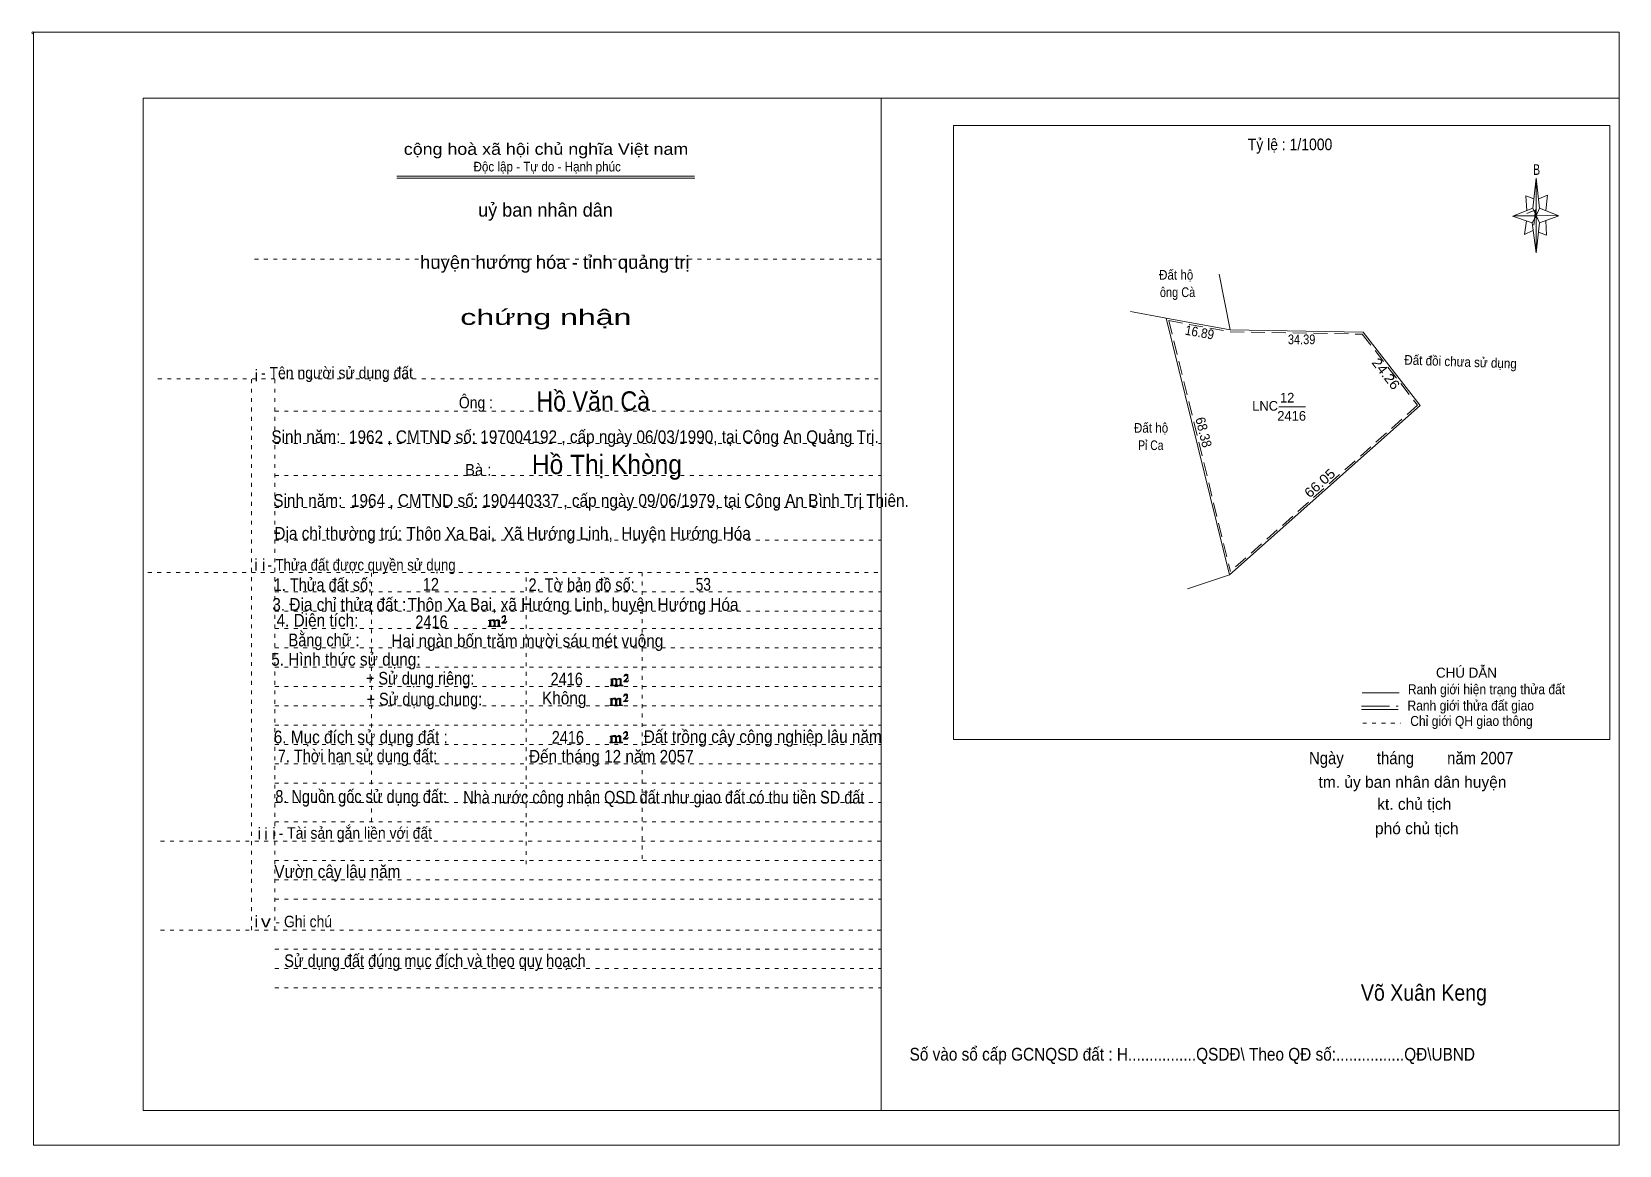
# Model space of a CAD drawing. Header units: centimetres. Extents: x -1.6 to 39.5, y -3.3 to 25.5.
import ezdxf
from ezdxf.enums import TextEntityAlignment as Align

# ---------------------------------------------------------------- set-up
doc = ezdxf.new("R2010")
doc.units = ezdxf.units.CM
doc.header["$LTSCALE"] = 0.12
for name, pattern in [('DOTTED', [1.5, 0.3, -1.2]), ('LONG_DASHED', [7.5, 6, -1.5]), ('MEDIUM_DASHED', [4.5, 3, -1.5])]:
    doc.linetypes.add(name, pattern=pattern)
for name, color, linetype, lineweight in [('1', 7, 'DOTTED', 13), ('10', 7, 'Continuous', 13), ('4', 7, 'Continuous', 13), ('5', 7, 'Continuous', 13), ('50', 7, 'Continuous', 13)]:
    doc.layers.add(name, color=color, linetype=linetype, lineweight=lineweight)

msp = doc.modelspace()

# ---------------------------------------------------------------- hatches: boundary and pattern name
at = {"layer": '50'}
for points in [[(10.27, 10.13), (10.27, 10.12), (10.27, 10.11), (10.25, 10.11), (10.24, 10.11), (10.24, 10.1), (10.33, 10.1), (10.33, 10.11), (10.32, 10.11), (10.31, 10.11), (10.31, 10.12), (10.31, 10.13), (10.31, 10.24), (10.31, 10.25), (10.32, 10.26), (10.34, 10.26), (10.35, 10.26), (10.36, 10.26), (10.37, 10.25), (10.39, 10.22), (10.39, 10.13), (10.37, 10.12), (10.37, 10.11), (10.36, 10.11), (10.35, 10.11), (10.35, 10.1), (10.44, 10.1), (10.44, 10.11), (10.43, 10.11), (10.42, 10.11), (10.42, 10.12), (10.42, 10.13), (10.42, 10.24), (10.44, 10.26), (10.45, 10.26), (10.46, 10.26), (10.49, 10.26), (10.49, 10.25), (10.5, 10.24), (10.5, 10.22), (10.5, 10.13), (10.5, 10.12), (10.49, 10.11), (10.49, 10.11), (10.47, 10.11), (10.47, 10.1), (10.56, 10.1), (10.56, 10.11), (10.55, 10.11), (10.54, 10.11), (10.53, 10.12), (10.53, 10.13), (10.53, 10.2), (10.53, 10.25), (10.53, 10.26), (10.52, 10.27), (10.5, 10.28), (10.47, 10.28), (10.46, 10.28), (10.44, 10.27), (10.41, 10.25), (10.41, 10.26), (10.4, 10.28), (10.39, 10.28), (10.37, 10.28), (10.35, 10.28), (10.34, 10.28), (10.32, 10.26), (10.31, 10.26), (10.31, 10.25), (10.31, 10.25), (10.31, 10.26), (10.31, 10.28), (10.24, 10.26), (10.24, 10.26), (10.25, 10.26), (10.27, 10.25), (10.27, 10.24), (10.27, 10.23)], [(10.69, 10.19), (10.72, 10.24), (10.72, 10.24), (10.71, 10.22), (10.69, 10.22), (10.68, 10.22), (10.63, 10.22), (10.66, 10.26), (10.67, 10.27), (10.69, 10.28), (10.69, 10.3), (10.69, 10.32), (10.69, 10.34), (10.69, 10.35), (10.69, 10.37), (10.68, 10.38), (10.67, 10.38), (10.66, 10.39), (10.65, 10.39), (10.63, 10.38), (10.63, 10.38), (10.62, 10.37), (10.61, 10.35), (10.59, 10.33), (10.61, 10.33), (10.61, 10.35), (10.62, 10.35), (10.63, 10.36), (10.65, 10.36), (10.66, 10.36), (10.67, 10.35), (10.68, 10.35), (10.68, 10.32), (10.68, 10.3), (10.66, 10.28), (10.66, 10.26), (10.65, 10.25), (10.59, 10.2), (10.59, 10.19)], [(13.42, 8.61), (13.42, 8.6), (13.42, 8.59), (13.41, 8.59), (13.4, 8.59), (13.4, 8.57), (13.48, 8.57), (13.48, 8.59), (13.47, 8.59), (13.46, 8.59), (13.46, 8.6), (13.46, 8.61), (13.46, 8.72), (13.46, 8.73), (13.47, 8.74), (13.5, 8.74), (13.51, 8.74), (13.52, 8.74), (13.53, 8.73), (13.54, 8.69), (13.54, 8.61), (13.53, 8.6), (13.53, 8.59), (13.52, 8.59), (13.51, 8.59), (13.51, 8.57), (13.6, 8.57), (13.6, 8.59), (13.58, 8.59), (13.57, 8.59), (13.57, 8.6), (13.57, 8.61), (13.57, 8.72), (13.6, 8.74), (13.61, 8.74), (13.62, 8.74), (13.64, 8.74), (13.64, 8.73), (13.65, 8.72), (13.65, 8.69), (13.65, 8.61), (13.65, 8.6), (13.64, 8.59), (13.64, 8.59), (13.63, 8.59), (13.63, 8.57), (13.72, 8.57), (13.72, 8.59), (13.7, 8.59), (13.69, 8.59), (13.68, 8.6), (13.68, 8.61), (13.68, 8.68), (13.68, 8.73), (13.68, 8.74), (13.67, 8.75), (13.65, 8.76), (13.63, 8.76), (13.62, 8.76), (13.6, 8.75), (13.56, 8.73), (13.56, 8.74), (13.55, 8.76), (13.54, 8.76), (13.53, 8.76), (13.51, 8.76), (13.5, 8.76), (13.47, 8.74), (13.46, 8.74), (13.46, 8.73), (13.46, 8.73), (13.46, 8.74), (13.46, 8.76), (13.4, 8.74), (13.4, 8.74), (13.41, 8.74), (13.42, 8.73), (13.42, 8.72), (13.42, 8.71)], [(13.85, 8.67), (13.87, 8.72), (13.87, 8.72), (13.86, 8.69), (13.85, 8.69), (13.84, 8.69), (13.78, 8.69), (13.82, 8.74), (13.83, 8.75), (13.85, 8.76), (13.85, 8.78), (13.85, 8.79), (13.85, 8.82), (13.85, 8.83), (13.85, 8.85), (13.84, 8.86), (13.83, 8.86), (13.82, 8.87), (13.8, 8.87), (13.78, 8.86), (13.78, 8.86), (13.77, 8.85), (13.76, 8.83), (13.75, 8.81), (13.76, 8.81), (13.76, 8.83), (13.77, 8.83), (13.78, 8.84), (13.8, 8.84), (13.82, 8.84), (13.83, 8.83), (13.84, 8.83), (13.84, 8.79), (13.84, 8.78), (13.82, 8.76), (13.82, 8.74), (13.8, 8.73), (13.75, 8.68), (13.75, 8.67)], [(13.41, 8.09), (13.41, 8.08), (13.41, 8.07), (13.4, 8.07), (13.39, 8.07), (13.39, 8.06), (13.48, 8.06), (13.48, 8.07), (13.47, 8.07), (13.45, 8.07), (13.45, 8.08), (13.45, 8.09), (13.45, 8.2), (13.45, 8.21), (13.47, 8.23), (13.49, 8.23), (13.5, 8.23), (13.51, 8.23), (13.52, 8.21), (13.53, 8.18), (13.53, 8.09), (13.52, 8.08), (13.52, 8.07), (13.51, 8.07), (13.5, 8.07), (13.5, 8.06), (13.59, 8.06), (13.59, 8.07), (13.58, 8.07), (13.57, 8.07), (13.57, 8.08), (13.57, 8.09), (13.57, 8.2), (13.59, 8.23), (13.6, 8.23), (13.61, 8.23), (13.63, 8.23), (13.63, 8.21), (13.64, 8.2), (13.64, 8.18), (13.64, 8.09), (13.64, 8.08), (13.63, 8.07), (13.63, 8.07), (13.62, 8.07), (13.62, 8.06), (13.71, 8.06), (13.71, 8.07), (13.7, 8.07), (13.69, 8.07), (13.67, 8.08), (13.67, 8.09), (13.67, 8.17), (13.67, 8.21), (13.67, 8.23), (13.66, 8.24), (13.64, 8.25), (13.62, 8.25), (13.61, 8.25), (13.59, 8.24), (13.55, 8.21), (13.55, 8.23), (13.54, 8.25), (13.53, 8.25), (13.52, 8.25), (13.5, 8.25), (13.49, 8.25), (13.47, 8.23), (13.45, 8.23), (13.45, 8.21), (13.45, 8.21), (13.45, 8.23), (13.45, 8.25), (13.39, 8.23), (13.39, 8.23), (13.4, 8.23), (13.41, 8.21), (13.41, 8.2), (13.41, 8.19)], [(13.84, 8.16), (13.86, 8.2), (13.86, 8.2), (13.85, 8.18), (13.84, 8.18), (13.83, 8.18), (13.77, 8.18), (13.81, 8.23), (13.82, 8.24), (13.84, 8.25), (13.84, 8.27), (13.84, 8.28), (13.84, 8.3), (13.84, 8.31), (13.84, 8.34), (13.83, 8.35), (13.82, 8.35), (13.81, 8.36), (13.8, 8.36), (13.77, 8.35), (13.77, 8.35), (13.76, 8.34), (13.75, 8.31), (13.74, 8.29), (13.75, 8.29), (13.75, 8.31), (13.76, 8.31), (13.77, 8.33), (13.8, 8.33), (13.81, 8.33), (13.82, 8.31), (13.83, 8.31), (13.83, 8.28), (13.83, 8.27), (13.81, 8.25), (13.81, 8.23), (13.8, 8.21), (13.74, 8.17), (13.74, 8.16)], [(13.41, 7.13), (13.41, 7.12), (13.41, 7.11), (13.4, 7.11), (13.39, 7.11), (13.39, 7.09), (13.47, 7.09), (13.47, 7.11), (13.46, 7.11), (13.45, 7.11), (13.45, 7.12), (13.45, 7.13), (13.45, 7.24), (13.45, 7.25), (13.46, 7.26), (13.49, 7.26), (13.5, 7.26), (13.51, 7.26), (13.52, 7.25), (13.53, 7.21), (13.53, 7.13), (13.52, 7.12), (13.52, 7.11), (13.51, 7.11), (13.5, 7.11), (13.5, 7.09), (13.59, 7.09), (13.59, 7.11), (13.57, 7.11), (13.56, 7.11), (13.56, 7.12), (13.56, 7.13), (13.56, 7.24), (13.59, 7.26), (13.6, 7.26), (13.61, 7.26), (13.63, 7.26), (13.63, 7.25), (13.64, 7.24), (13.64, 7.21), (13.64, 7.13), (13.64, 7.12), (13.63, 7.11), (13.63, 7.11), (13.62, 7.11), (13.62, 7.09), (13.71, 7.09), (13.71, 7.11), (13.69, 7.11), (13.68, 7.11), (13.67, 7.12), (13.67, 7.13), (13.67, 7.2), (13.67, 7.25), (13.67, 7.26), (13.66, 7.27), (13.64, 7.28), (13.62, 7.28), (13.61, 7.28), (13.59, 7.27), (13.55, 7.25), (13.55, 7.26), (13.54, 7.28), (13.53, 7.28), (13.52, 7.28), (13.5, 7.28), (13.49, 7.28), (13.46, 7.26), (13.45, 7.26), (13.45, 7.25), (13.45, 7.25), (13.45, 7.26), (13.45, 7.28), (13.39, 7.26), (13.39, 7.26), (13.4, 7.26), (13.41, 7.25), (13.41, 7.24), (13.41, 7.23)], [(13.84, 7.19), (13.86, 7.24), (13.86, 7.24), (13.85, 7.21), (13.84, 7.21), (13.83, 7.21), (13.77, 7.21), (13.81, 7.26), (13.82, 7.27), (13.84, 7.28), (13.84, 7.3), (13.84, 7.31), (13.84, 7.34), (13.84, 7.35), (13.84, 7.37), (13.83, 7.38), (13.82, 7.38), (13.81, 7.39), (13.79, 7.39), (13.77, 7.38), (13.77, 7.38), (13.76, 7.37), (13.75, 7.35), (13.74, 7.33), (13.75, 7.33), (13.75, 7.35), (13.76, 7.35), (13.77, 7.36), (13.79, 7.36), (13.81, 7.36), (13.82, 7.35), (13.83, 7.35), (13.83, 7.31), (13.83, 7.3), (13.81, 7.28), (13.81, 7.26), (13.79, 7.25), (13.74, 7.2), (13.74, 7.19)]]:
    msp.add_hatch(color=256, dxfattribs=at).paths.add_polyline_path(points)

# ---------------------------------------------------------------- linework, layer by layer
at = {"layer": '1', "linetype": 'Continuous'}
for p, q in [((1.31, -2.42), (1.31, 23.78)), ((1.31, 23.78), (39.51, 23.78)), ((20.41, -2.42), (20.41, 23.78)), ((39.51, -2.42), (39.51, 23.78)), ((7.87, 21.76), (15.58, 21.76)), ((7.87, 21.71), (15.59, 21.71)), ((37.26, 20.55), (36.75, 20.72)), ((1.31, -2.42), (39.51, -2.42))]:
    msp.add_line(p, q, dxfattribs=at)
at = {"layer": '1'}
for p, q in [((4.19, 19.61), (20.41, 19.61)), ((1.69, 16.51), (20.41, 16.51)), ((4.11, 2.25), (4.11, 16.51)), ((4.72, 2.25), (4.72, 16.51)), ((4.72, 15.68), (20.41, 15.68)), ((4.72, 14.84), (20.41, 14.84)), ((4.72, 14.01), (20.41, 14.01)), ((4.72, 13.18), (20.41, 13.18)), ((4.72, 12.34), (20.41, 12.34)), ((1.43, 11.5), (20.41, 11.5)), ((7.22, 5.05), (7.22, 11.5)), ((11.22, 3.95), (11.22, 11.5)), ((14.22, 4.09), (14.22, 11.5)), ((4.72, 11), (20.41, 11)), ((4.72, 10.5), (20.41, 10.5)), ((4.72, 10.05), (20.41, 10.05)), ((4.72, 9.55), (20.41, 9.55)), ((4.72, 9.05), (20.41, 9.05)), ((4.72, 8.55), (20.41, 8.55)), ((4.72, 8.05), (20.41, 8.05)), ((4.72, 7.55), (20.41, 7.55)), ((4.72, 7.05), (20.41, 7.05)), ((4.72, 6.55), (20.41, 6.55)), ((4.72, 6.05), (20.41, 6.05)), ((4.72, 5.55), (20.41, 5.55)), ((4.72, 5.05), (20.41, 5.05)), ((1.76, 4.55), (20.41, 4.55)), ((4.72, 4.05), (20.41, 4.05)), ((4.72, 3.55), (20.41, 3.55)), ((4.72, 3.05), (20.41, 3.05)), ((1.76, 2.25), (20.41, 2.25)), ((4.72, 1.75), (20.41, 1.75)), ((4.72, 1.25), (20.41, 1.25)), ((4.72, 0.75), (20.41, 0.75))]:
    msp.add_line(p, q, dxfattribs=at)
at = {"layer": '1', "linetype": 'Continuous'}
msp.add_lwpolyline([(-1.53, -3.32), (39.51, -3.32), (39.51, 25.48), (-1.53, 25.48)], close=True, dxfattribs=at)
msp.add_lwpolyline([(37.27, 20.35), (37.06, 20.25), (37.11, 20.6)], dxfattribs=at)
at = {"layer": '10'}
for p, q in [((29.16, 19.22), (29.44, 17.78)), ((27.78, 18.08), (29.42, 11.44)), ((30.7, 15.79), (31.39, 15.79)), ((28.34, 11.08), (29.42, 11.44))]:
    msp.add_line(p, q, dxfattribs=at)
at = {"layer": '10', "linetype": 'MEDIUM_DASHED'}
for q in [(29.43, 17.73), (29.45, 11.53)]:
    msp.add_line((27.85, 18.02), q, dxfattribs=at)
at = {"layer": '10'}
for points in [[(26.86, 18.26), (27.78, 18.08), (29.44, 17.78)], [(29.44, 17.78), (32.88, 17.72), (34.36, 15.82), (29.42, 11.44)]]:
    msp.add_lwpolyline(points, dxfattribs=at)
at = {"layer": '10', "linetype": 'MEDIUM_DASHED'}
msp.add_lwpolyline([(29.44, 17.73), (32.86, 17.67), (34.29, 15.83), (29.45, 11.53)], dxfattribs=at)
at = {"layer": '4'}
for p, q in [((32.86, 8.39), (33.81, 8.39)), ((32.84, 7.96), (33.79, 7.96))]:
    msp.add_line(p, q, dxfattribs=at)
at = {"layer": '4', "linetype": 'LONG_DASHED'}
msp.add_line((32.84, 8.04), (33.79, 8.04), dxfattribs=at)
at = {"layer": '4', "linetype": 'DOTTED'}
msp.add_line((32.87, 7.6), (33.86, 7.6), dxfattribs=at)
at = {"layer": '4'}
msp.add_lwpolyline([(22.28, 23.07), (39.27, 23.07), (39.27, 7.18), (22.28, 7.18)], close=True, dxfattribs=at)
msp.add_circle((-1.55, 25.47), 0.025, dxfattribs=at)
at = {"layer": '5'}
for p, q in [((37.27, 20.93), (37.36, 21.71)), ((37.45, 20.55), (37.36, 19.77)), ((37.45, 20.93), (37.95, 20.73)), ((37.61, 20.61), (37.63, 20.23)), ((37.63, 20.23), (37.42, 20.31))]:
    msp.add_line(p, q, dxfattribs=at)
for points in [[(37.36, 21.71), (37.45, 20.93), (37.36, 20.73)], [(37.36, 20.73), (36.77, 20.73), (37.27, 20.93), (37.45, 20.55), (37.95, 20.73), (37.36, 20.75)], [(37.36, 20.73), (37.36, 19.77), (37.26, 20.55)]]:
    msp.add_lwpolyline(points, close=True, dxfattribs=at)
for points in [[(37.3, 21.17), (37.09, 21.25), (37.12, 20.87)], [(37.43, 21.17), (37.65, 21.27), (37.61, 20.87)], [(37.36, 20.73), (37.27, 20.93), (36.77, 20.73)], [(37.12, 20.79), (37.34, 20.89), (37.3, 20.49)], [(37.36, 20.73), (37.45, 20.55), (37.95, 20.73)]]:
    msp.add_lwpolyline(points, dxfattribs=at)
at = {"layer": '50'}
for points in [[(10.27, 10.13), (10.27, 10.12), (10.27, 10.11), (10.25, 10.11), (10.24, 10.11), (10.24, 10.1), (10.33, 10.1), (10.33, 10.11), (10.32, 10.11), (10.31, 10.11), (10.31, 10.12), (10.31, 10.13), (10.31, 10.24), (10.31, 10.25), (10.32, 10.26), (10.34, 10.26), (10.35, 10.26), (10.36, 10.26), (10.37, 10.25), (10.39, 10.22), (10.39, 10.13), (10.37, 10.12), (10.37, 10.11), (10.36, 10.11), (10.35, 10.11), (10.35, 10.1), (10.44, 10.1), (10.44, 10.11), (10.43, 10.11), (10.42, 10.11), (10.42, 10.12), (10.42, 10.13), (10.42, 10.24), (10.44, 10.26), (10.45, 10.26), (10.46, 10.26), (10.49, 10.26), (10.49, 10.25), (10.5, 10.24), (10.5, 10.22), (10.5, 10.13), (10.5, 10.12), (10.49, 10.11), (10.49, 10.11), (10.47, 10.11), (10.47, 10.1), (10.56, 10.1), (10.56, 10.11), (10.55, 10.11), (10.54, 10.11), (10.53, 10.12), (10.53, 10.13), (10.53, 10.2), (10.53, 10.25), (10.53, 10.26), (10.52, 10.27), (10.5, 10.28), (10.47, 10.28), (10.46, 10.28), (10.44, 10.27), (10.41, 10.25), (10.41, 10.26), (10.4, 10.28), (10.39, 10.28), (10.37, 10.28), (10.35, 10.28), (10.34, 10.28), (10.32, 10.26), (10.31, 10.26), (10.31, 10.25), (10.31, 10.25), (10.31, 10.26), (10.31, 10.28), (10.24, 10.26), (10.24, 10.26), (10.25, 10.26), (10.27, 10.25), (10.27, 10.24), (10.27, 10.23)], [(10.69, 10.19), (10.72, 10.24), (10.72, 10.24), (10.71, 10.22), (10.69, 10.22), (10.68, 10.22), (10.63, 10.22), (10.66, 10.26), (10.67, 10.27), (10.69, 10.28), (10.69, 10.3), (10.69, 10.32), (10.69, 10.34), (10.69, 10.35), (10.69, 10.37), (10.68, 10.38), (10.67, 10.38), (10.66, 10.39), (10.65, 10.39), (10.63, 10.38), (10.63, 10.38), (10.62, 10.37), (10.61, 10.35), (10.59, 10.33), (10.61, 10.33), (10.61, 10.35), (10.62, 10.35), (10.63, 10.36), (10.65, 10.36), (10.66, 10.36), (10.67, 10.35), (10.68, 10.35), (10.68, 10.32), (10.68, 10.3), (10.66, 10.28), (10.66, 10.26), (10.65, 10.25), (10.59, 10.2), (10.59, 10.19)], [(13.42, 8.61), (13.42, 8.6), (13.42, 8.59), (13.41, 8.59), (13.4, 8.59), (13.4, 8.57), (13.48, 8.57), (13.48, 8.59), (13.47, 8.59), (13.46, 8.59), (13.46, 8.6), (13.46, 8.61), (13.46, 8.72), (13.46, 8.73), (13.47, 8.74), (13.5, 8.74), (13.51, 8.74), (13.52, 8.74), (13.53, 8.73), (13.54, 8.69), (13.54, 8.61), (13.53, 8.6), (13.53, 8.59), (13.52, 8.59), (13.51, 8.59), (13.51, 8.57), (13.6, 8.57), (13.6, 8.59), (13.58, 8.59), (13.57, 8.59), (13.57, 8.6), (13.57, 8.61), (13.57, 8.72), (13.6, 8.74), (13.61, 8.74), (13.62, 8.74), (13.64, 8.74), (13.64, 8.73), (13.65, 8.72), (13.65, 8.69), (13.65, 8.61), (13.65, 8.6), (13.64, 8.59), (13.64, 8.59), (13.63, 8.59), (13.63, 8.57), (13.72, 8.57), (13.72, 8.59), (13.7, 8.59), (13.69, 8.59), (13.68, 8.6), (13.68, 8.61), (13.68, 8.68), (13.68, 8.73), (13.68, 8.74), (13.67, 8.75), (13.65, 8.76), (13.63, 8.76), (13.62, 8.76), (13.6, 8.75), (13.56, 8.73), (13.56, 8.74), (13.55, 8.76), (13.54, 8.76), (13.53, 8.76), (13.51, 8.76), (13.5, 8.76), (13.47, 8.74), (13.46, 8.74), (13.46, 8.73), (13.46, 8.73), (13.46, 8.74), (13.46, 8.76), (13.4, 8.74), (13.4, 8.74), (13.41, 8.74), (13.42, 8.73), (13.42, 8.72), (13.42, 8.71)], [(13.85, 8.67), (13.87, 8.72), (13.87, 8.72), (13.86, 8.69), (13.85, 8.69), (13.84, 8.69), (13.78, 8.69), (13.82, 8.74), (13.83, 8.75), (13.85, 8.76), (13.85, 8.78), (13.85, 8.79), (13.85, 8.82), (13.85, 8.83), (13.85, 8.85), (13.84, 8.86), (13.83, 8.86), (13.82, 8.87), (13.8, 8.87), (13.78, 8.86), (13.78, 8.86), (13.77, 8.85), (13.76, 8.83), (13.75, 8.81), (13.76, 8.81), (13.76, 8.83), (13.77, 8.83), (13.78, 8.84), (13.8, 8.84), (13.82, 8.84), (13.83, 8.83), (13.84, 8.83), (13.84, 8.79), (13.84, 8.78), (13.82, 8.76), (13.82, 8.74), (13.8, 8.73), (13.75, 8.68), (13.75, 8.67)], [(13.41, 8.09), (13.41, 8.08), (13.41, 8.07), (13.4, 8.07), (13.39, 8.07), (13.39, 8.06), (13.48, 8.06), (13.48, 8.07), (13.47, 8.07), (13.45, 8.07), (13.45, 8.08), (13.45, 8.09), (13.45, 8.2), (13.45, 8.21), (13.47, 8.23), (13.49, 8.23), (13.5, 8.23), (13.51, 8.23), (13.52, 8.21), (13.53, 8.18), (13.53, 8.09), (13.52, 8.08), (13.52, 8.07), (13.51, 8.07), (13.5, 8.07), (13.5, 8.06), (13.59, 8.06), (13.59, 8.07), (13.58, 8.07), (13.57, 8.07), (13.57, 8.08), (13.57, 8.09), (13.57, 8.2), (13.59, 8.23), (13.6, 8.23), (13.61, 8.23), (13.63, 8.23), (13.63, 8.21), (13.64, 8.2), (13.64, 8.18), (13.64, 8.09), (13.64, 8.08), (13.63, 8.07), (13.63, 8.07), (13.62, 8.07), (13.62, 8.06), (13.71, 8.06), (13.71, 8.07), (13.7, 8.07), (13.69, 8.07), (13.67, 8.08), (13.67, 8.09), (13.67, 8.17), (13.67, 8.21), (13.67, 8.23), (13.66, 8.24), (13.64, 8.25), (13.62, 8.25), (13.61, 8.25), (13.59, 8.24), (13.55, 8.21), (13.55, 8.23), (13.54, 8.25), (13.53, 8.25), (13.52, 8.25), (13.5, 8.25), (13.49, 8.25), (13.47, 8.23), (13.45, 8.23), (13.45, 8.21), (13.45, 8.21), (13.45, 8.23), (13.45, 8.25), (13.39, 8.23), (13.39, 8.23), (13.4, 8.23), (13.41, 8.21), (13.41, 8.2), (13.41, 8.19)], [(13.84, 8.16), (13.86, 8.2), (13.86, 8.2), (13.85, 8.18), (13.84, 8.18), (13.83, 8.18), (13.77, 8.18), (13.81, 8.23), (13.82, 8.24), (13.84, 8.25), (13.84, 8.27), (13.84, 8.28), (13.84, 8.3), (13.84, 8.31), (13.84, 8.34), (13.83, 8.35), (13.82, 8.35), (13.81, 8.36), (13.8, 8.36), (13.77, 8.35), (13.77, 8.35), (13.76, 8.34), (13.75, 8.31), (13.74, 8.29), (13.75, 8.29), (13.75, 8.31), (13.76, 8.31), (13.77, 8.33), (13.8, 8.33), (13.81, 8.33), (13.82, 8.31), (13.83, 8.31), (13.83, 8.28), (13.83, 8.27), (13.81, 8.25), (13.81, 8.23), (13.8, 8.21), (13.74, 8.17), (13.74, 8.16)], [(13.41, 7.13), (13.41, 7.12), (13.41, 7.11), (13.4, 7.11), (13.39, 7.11), (13.39, 7.09), (13.47, 7.09), (13.47, 7.11), (13.46, 7.11), (13.45, 7.11), (13.45, 7.12), (13.45, 7.13), (13.45, 7.24), (13.45, 7.25), (13.46, 7.26), (13.49, 7.26), (13.5, 7.26), (13.51, 7.26), (13.52, 7.25), (13.53, 7.21), (13.53, 7.13), (13.52, 7.12), (13.52, 7.11), (13.51, 7.11), (13.5, 7.11), (13.5, 7.09), (13.59, 7.09), (13.59, 7.11), (13.57, 7.11), (13.56, 7.11), (13.56, 7.12), (13.56, 7.13), (13.56, 7.24), (13.59, 7.26), (13.6, 7.26), (13.61, 7.26), (13.63, 7.26), (13.63, 7.25), (13.64, 7.24), (13.64, 7.21), (13.64, 7.13), (13.64, 7.12), (13.63, 7.11), (13.63, 7.11), (13.62, 7.11), (13.62, 7.09), (13.71, 7.09), (13.71, 7.11), (13.69, 7.11), (13.68, 7.11), (13.67, 7.12), (13.67, 7.13), (13.67, 7.2), (13.67, 7.25), (13.67, 7.26), (13.66, 7.27), (13.64, 7.28), (13.62, 7.28), (13.61, 7.28), (13.59, 7.27), (13.55, 7.25), (13.55, 7.26), (13.54, 7.28), (13.53, 7.28), (13.52, 7.28), (13.5, 7.28), (13.49, 7.28), (13.46, 7.26), (13.45, 7.26), (13.45, 7.25), (13.45, 7.25), (13.45, 7.26), (13.45, 7.28), (13.39, 7.26), (13.39, 7.26), (13.4, 7.26), (13.41, 7.25), (13.41, 7.24), (13.41, 7.23)], [(13.84, 7.19), (13.86, 7.24), (13.86, 7.24), (13.85, 7.21), (13.84, 7.21), (13.83, 7.21), (13.77, 7.21), (13.81, 7.26), (13.82, 7.27), (13.84, 7.28), (13.84, 7.3), (13.84, 7.31), (13.84, 7.34), (13.84, 7.35), (13.84, 7.37), (13.83, 7.38), (13.82, 7.38), (13.81, 7.39), (13.79, 7.39), (13.77, 7.38), (13.77, 7.38), (13.76, 7.37), (13.75, 7.35), (13.74, 7.33), (13.75, 7.33), (13.75, 7.35), (13.76, 7.35), (13.77, 7.36), (13.79, 7.36), (13.81, 7.36), (13.82, 7.35), (13.83, 7.35), (13.83, 7.31), (13.83, 7.3), (13.81, 7.28), (13.81, 7.26), (13.79, 7.25), (13.74, 7.2), (13.74, 7.19)]]:
    msp.add_lwpolyline(points, close=True, dxfattribs=at)

# ---------------------------------------------------------------- texts
at = {"layer": '1'}
for s, height, width, p in [('cộng hoà xã hội chủ nghĩa Việt nam', 0.3, 1.15, (11.735, 22.31)), ('Độc lập - Tự do - Hạnh phúc', 0.25, 0.9, (11.765, 21.88)), ('chứng nhận', 0.4, 1.55, (11.73, 17.91)), ('- Tên người sử dụng đất', 0.3, 0.9, (6.325, 16.52)), ('- Thửa đất được quyền sử dụng', 0.3, 0.85, (6.96, 11.55)), ('- Tài sản gắn liền với đất ', 0.3, 0.9, (6.85, 4.61)), ('v', 0.3, 1.3, (4.485, 2.32)), ('- Ghi chú', 0.3, 0.9, (5.465, 2.32))]:
    msp.add_text(s, height=height, dxfattribs=dict(at, width=width)).set_placement(p, align=Align.CENTER)
for s, height, p in [('uỷ ban nhân dân', 0.35, (11.72, 20.71)), ('i', 0.3, (4.235, 16.45)), ('i', 0.3, (4.225, 11.55)), ('i', 0.3, (4.425, 11.55)), ('i', 0.3, (4.315, 4.6)), ('i', 0.3, (4.485, 4.59)), ('i', 0.3, (4.695, 4.6)), ('i', 0.3, (4.235, 2.32))]:
    msp.add_text(s, height=height, dxfattribs=at).set_placement(p, align=Align.CENTER)
at = {"layer": '10'}
for s, height, width, p in [('Tỷ lệ : 1/1000', 0.3, 0.9, (30.99, 22.43)), ('Đất hộ ', 0.25, 0.9, (28.085, 19.08)), ('ông Cà', 0.25, 0.85, (28.08, 18.63)), ('34.39', 0.25, 0.85, (31.29, 17.41)), ('Hồ Văn Cà', 0.5, 0.9, (12.955, 15.69)), ('Đất hộ ', 0.25, 0.9, (27.435, 15.12)), ('Pỉ Ca ', 0.25, 0.8, (27.425, 14.67)), ('Hồ Thị Khòng', 0.5, 0.95, (13.31, 14.05)), ('Võ Xuân Keng', 0.42, 0.9, (34.455, 0.42))]:
    msp.add_text(s, height=height, dxfattribs=dict(at, width=width)).set_placement(p, align=Align.CENTER)
for s, height, rotation, width, p in [('16.89', 0.2498, 350, 0.9, (28.628, 17.593)), ('24.26', 0.25, 307.985, 1.1, (33.373, 16.567)), ('Đất đồi chưa sử dụng ', 0.25, 358, 0.9, (35.441, 16.83)), ('68.38', 0.25, 283.929, 0.95, (28.634, 15.1)), ('66.05', 0.25, 41.489, 1.1, (31.842, 13.722))]:
    msp.add_text(s, height=height, rotation=rotation, dxfattribs=dict(at, width=width)).set_placement(p, align=Align.CENTER)
for s, p in [('12', (30.73, 15.9)), ('2416', (30.66, 15.43))]:
    msp.add_text(s, height=0.25, dxfattribs=at).set_placement(p)
msp.add_text('LNC', height=0.25, dxfattribs=at).set_placement((30.68, 15.69), align=Align.RIGHT)
at = {"layer": '4'}
msp.add_text('CHÚ DẪN', height=0.2591, dxfattribs=at).set_placement((35.555, 8.78), align=Align.CENTER)
at = {"layer": '4', "width": 0.9}
for s, p in [('Ranh giới hiện trạng thửa đất', (36.075, 8.35)), ('Ranh giới thửa đất giao ', (35.71, 7.93)), ('Chỉ giới QH giao thông', (35.685, 7.53))]:
    msp.add_text(s, height=0.2591, dxfattribs=at).set_placement(p, align=Align.CENTER)
at = {"layer": '5', "width": 0.75}
msp.add_text('B', height=0.276, dxfattribs=at).set_placement((37.37, 21.79), align=Align.CENTER)
at = {"layer": '50'}
for s, height, width, p in [('  huyện hướng hóa - tỉnh quảng trị', 0.34, 1.05, (11.83, 19.36)), ('Ông :', 0.3, 0.9, (9.92, 15.75)), ('Sinh năm:  1962 , CMTND số: 197004192 , cấp ngày 06/03/1990, tại Công An Quảng Trị.', 0.33, 0.9, (12.485, 14.85)), ('Bà :', 0.3, 0.95, (9.98, 14.01)), ('Sinh năm:  1964 , CMTND số: 190440337 , cấp ngày 09/06/1979, tại Công An Bình Trị Thiên.', 0.33, 0.9, (12.9, 13.2)), ('Địa chỉ thường trú: Thôn Xa Bai,  Xã Hướng Linh,  Huyện Hướng Hóa', 0.33, 0.9, (10.87, 12.35)), ('1. Thửa đất số:  ', 0.33, 0.85, (6.065, 11.02)), ('12', 0.33, 0.85, (8.755, 11.03)), ('2. Tờ bản đồ số:  ', 0.33, 0.85, (12.76, 11.02)), ('53', 0.33, 0.8, (15.805, 11.03)), ('3. Địa chỉ thửa đất : ', 0.33, 0.9, (6.44, 10.51)), ('Thôn Xa Bai, xã Hướng Linh, huyện Hướng Hóa', 0.33, 0.9, (12.435, 10.51)), ('4. Diện tích: ', 0.33, 0.9, (5.875, 10.1)), ('2416', 0.33, 0.85, (8.77, 10.06)), ('Bằng chữ :', 0.33, 0.85, (5.99, 9.59)), ('Hai ngàn bốn trăm mười sáu mét vuông', 0.33, 0.9, (11.25, 9.57)), ('5. Hình thức sử dụng:', 0.33, 0.9, (6.555, 9.09)), ('+ Sử dụng riêng:', 0.33, 0.85, (8.475, 8.6)), ('2416', 0.33, 0.85, (12.27, 8.58)), ('+ Sử dụng chung:', 0.33, 0.85, (8.585, 8.06)), ('Không', 0.33, 0.9, (12.205, 8.09)), ('6. Mục đích sử dụng đất :', 0.33, 0.9, (6.94, 7.08)), ('2416', 0.33, 0.85, (12.3, 7.07)), ('Đất trồng cây công nghiệp lâu năm', 0.33, 0.9, (17.345, 7.09)), ('7. Thời hạn sử dụng đất:', 0.33, 0.85, (6.855, 6.59)), ('Đến tháng 12 năm 2057', 0.33, 0.9, (13.425, 6.58)), ('Ngày        tháng        năm 2007', 0.32, 0.9, (34.125, 6.54)), ('8. Nguồn gốc sử dụng đất:', 0.33, 0.85, (6.95, 5.54)), ('Nhà nước công nhận QSD đất như giao đất có thu tiền SD đất ', 0.33, 0.85, (14.835, 5.52)), ('Vườn cây lâu năm', 0.33, 0.9, (6.335, 3.6)), ('Sử dụng đất đúng mục đích và theo quy hoạch', 0.33, 0.85, (8.86, 1.29)), ('Số vào sổ cấp GCNQSD đất : H................QSDĐ\\ Theo QĐ số:................QĐ\\UBND', 0.33, 0.9, (28.46, -1.13))]:
    msp.add_text(s, height=height, dxfattribs=dict(at, width=width)).set_placement(p, align=Align.CENTER)
for s, p in [('tm. ủy ban nhân dân huyện ', (34.215, 5.93)), ('kt. chủ tịch', (34.205, 5.36)), ('phó chủ tịch', (34.27, 4.73))]:
    msp.add_text(s, height=0.3, dxfattribs=at).set_placement(p, align=Align.CENTER)

doc.saveas('drawing.dxf')
